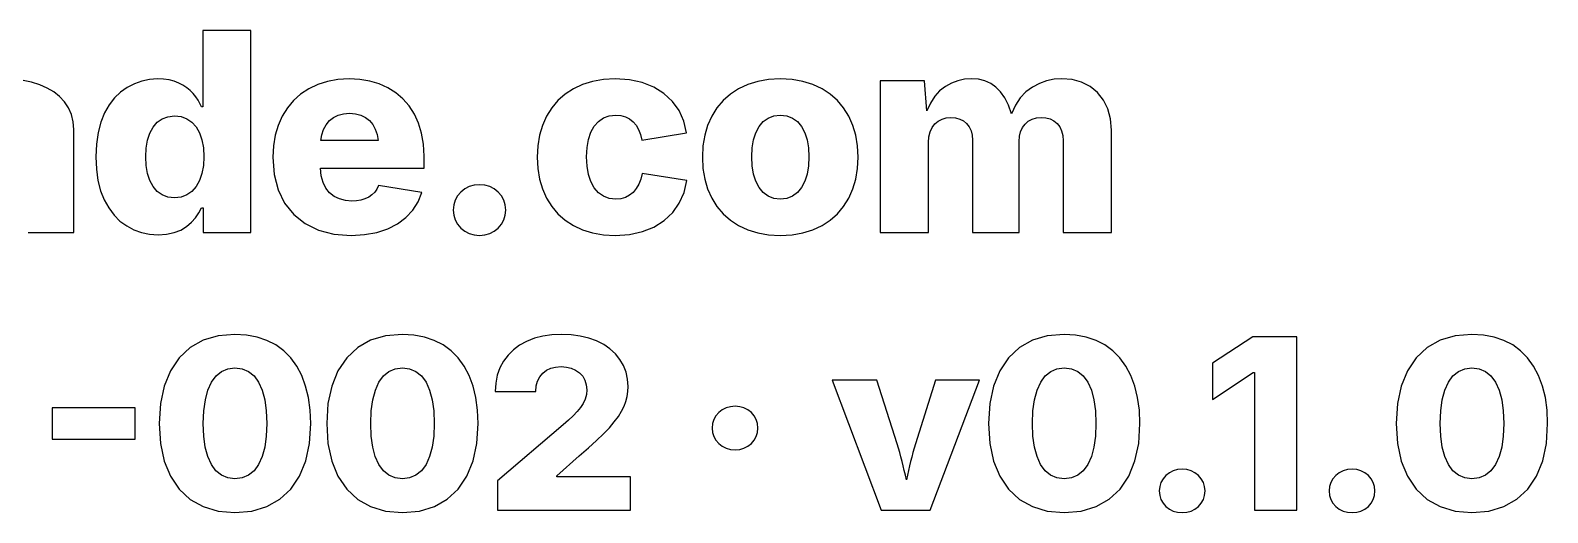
# Model space of a CAD drawing. Header units: metres. Extents: x 0.8 to 64, y 0.8 to 12.
# Drawn here: x 33.34 to 64.02, y 1.8 to 11.54 of the extents above; entities that cross this region are included whole.
import ezdxf

# ---------------------------------------------------------------- set-up
doc = ezdxf.new("R2010")
doc.units = ezdxf.units.M

msp = doc.modelspace()

# ---------------------------------------------------------------- linework, layer by layer
for p, q in [((37.8, 11.5402), (36.8239, 11.5402)), ((36.8239, 11.5402), (36.8239, 9.99503)), ((37.8, 7.45805), (37.8, 11.5402)), ((33.3652, 10.4931), (33.1935, 10.53)), ((33.5276, 10.4416), (33.3652, 10.4931)), ((33.6774, 10.3758), (33.5276, 10.4416)), ((35.4446, 10.4639), (35.2996, 10.3896)), ((35.5951, 10.517), (35.4446, 10.4639)), ((35.751, 10.5488), (35.5951, 10.517)), ((35.9124, 10.5594), (35.751, 10.5488)), ((36.0326, 10.5542), (35.9124, 10.5594)), ((36.1438, 10.5385), (36.0326, 10.5542)), ((36.2458, 10.5124), (36.1438, 10.5385)), ((36.3387, 10.4759), (36.2458, 10.5124)), ((36.4231, 10.4312), (36.3387, 10.4759)), ((36.4996, 10.3807), (36.4231, 10.4312)), ((39.1495, 10.4477), (38.9678, 10.3608)), ((39.3465, 10.5098), (39.1495, 10.4477)), ((39.559, 10.547), (39.3465, 10.5098)), ((39.7868, 10.5594), (39.559, 10.547)), ((40.0008, 10.5482), (39.7868, 10.5594)), ((40.2023, 10.5146), (40.0008, 10.5482)), ((40.3914, 10.4585), (40.2023, 10.5146)), ((40.568, 10.38), (40.3914, 10.4585)), ((44.5053, 10.4477), (44.32, 10.3608)), ((44.7078, 10.5098), (44.5053, 10.4477)), ((44.9274, 10.547), (44.7078, 10.5098)), ((45.1643, 10.5594), (44.9274, 10.547)), ((45.451, 10.5411), (45.1643, 10.5594)), ((45.7108, 10.4861), (45.451, 10.5411)), ((45.9439, 10.3945), (45.7108, 10.4861)), ((47.8442, 10.4477), (47.6589, 10.3608)), ((48.0466, 10.5098), (47.8442, 10.4477)), ((48.2663, 10.547), (48.0466, 10.5098)), ((48.5031, 10.5594), (48.2663, 10.547)), ((48.7399, 10.547), (48.5031, 10.5594)), ((48.9592, 10.5098), (48.7399, 10.547)), ((49.1613, 10.4477), (48.9592, 10.5098)), ((49.3459, 10.3608), (49.1613, 10.4477)), ((51.4208, 10.5211), (50.5205, 10.5211)), ((50.5205, 10.5211), (50.5205, 7.45805)), ((51.4657, 9.91286), (51.4208, 10.5211)), ((51.9652, 10.4767), (51.8401, 10.4101)), ((52.095, 10.5242), (51.9652, 10.4767)), ((52.2296, 10.5527), (52.095, 10.5242)), ((52.3688, 10.5622), (52.2296, 10.5527)), ((52.5113, 10.5517), (52.3688, 10.5622)), ((52.6413, 10.5204), (52.5113, 10.5517)), ((52.7588, 10.4682), (52.6413, 10.5204)), ((52.8639, 10.3951), (52.7588, 10.4682)), ((53.7406, 10.4689), (53.5987, 10.3964)), ((53.8873, 10.5208), (53.7406, 10.4689)), ((54.0386, 10.5518), (53.8873, 10.5208)), ((54.1947, 10.5622), (54.0386, 10.5518)), ((54.405, 10.5449), (54.1947, 10.5622)), ((54.5954, 10.493), (54.405, 10.5449)), ((54.7661, 10.4065), (54.5954, 10.493)), ((33.8109, 10.2961), (33.6774, 10.3758)), ((33.9284, 10.2025), (33.8109, 10.2961)), ((34.0297, 10.095), (33.9284, 10.2025)), ((35.0422, 10.1752), (34.9341, 10.0346)), ((35.164, 10.2935), (35.0422, 10.1752)), ((35.2996, 10.3896), (35.164, 10.2935)), ((36.5683, 10.3243), (36.4996, 10.3807)), ((36.629, 10.2621), (36.5683, 10.3243)), ((36.6824, 10.1967), (36.629, 10.2621)), ((36.7289, 10.1303), (36.6824, 10.1967)), ((36.7686, 10.0631), (36.7289, 10.1303)), ((38.8039, 10.2516), (38.6597, 10.1228)), ((38.9678, 10.3608), (38.8039, 10.2516)), ((40.7292, 10.2796), (40.568, 10.38)), ((40.8723, 10.1581), (40.7292, 10.2796)), ((40.9971, 10.0153), (40.8723, 10.1581)), ((44.1536, 10.2516), (44.0076, 10.1228)), ((44.32, 10.3608), (44.1536, 10.2516)), ((46.1501, 10.2663), (45.9439, 10.3945)), ((46.3234, 10.1067), (46.1501, 10.2663)), ((47.4924, 10.2516), (47.3465, 10.1228)), ((47.6589, 10.3608), (47.4924, 10.2516)), ((49.5118, 10.2516), (49.3459, 10.3608)), ((49.6573, 10.1228), (49.5118, 10.2516)), ((51.6238, 10.2098), (51.5375, 10.0734)), ((51.7247, 10.322), (51.6238, 10.2098)), ((51.8401, 10.4101), (51.7247, 10.322)), ((52.9576, 10.2985), (52.8639, 10.3951)), ((53.0409, 10.1759), (52.9576, 10.2985)), ((53.1139, 10.0272), (53.0409, 10.1759)), ((53.3537, 10.1776), (53.2566, 10.0284)), ((53.4677, 10.3003), (53.3537, 10.1776)), ((53.5987, 10.3964), (53.4677, 10.3003)), ((54.9169, 10.2855), (54.7661, 10.4065)), ((55.0403, 10.1341), (54.9169, 10.2855)), ((55.1284, 9.9567), (55.0403, 10.1341)), ((34.1113, 9.9744), (34.0297, 10.095)), ((34.1696, 9.84126), (34.1113, 9.9744)), ((34.2046, 9.69565), (34.1696, 9.84126)), ((34.8396, 9.87173), (34.7629, 9.68596)), ((34.9341, 10.0346), (34.8396, 9.87173)), ((36.8015, 9.99503), (36.7686, 10.0631)), ((36.8239, 9.99503), (36.8015, 9.99503)), ((38.5353, 9.97423), (38.4307, 9.806)), ((38.6597, 10.1228), (38.5353, 9.97423)), ((39.4689, 9.78229), (39.5642, 9.82895)), ((39.5642, 9.82895), (39.673, 9.85695)), ((39.673, 9.85695), (39.7952, 9.86627)), ((39.7952, 9.86627), (39.916, 9.85712)), ((39.916, 9.85712), (40.0231, 9.82964)), ((40.0231, 9.82964), (40.1166, 9.78383)), ((41.1037, 9.85121), (40.9971, 10.0153)), ((41.1889, 9.66687), (41.1037, 9.85121)), ((43.8822, 9.97423), (43.7773, 9.806)), ((44.0076, 10.1228), (43.8822, 9.97423)), ((45.0431, 9.81398), (45.1755, 9.82794)), ((45.1755, 9.82794), (45.2783, 9.81972)), ((45.2783, 9.81972), (45.3707, 9.79506)), ((46.4576, 9.92107), (46.3234, 10.1067)), ((46.5527, 9.70941), (46.4576, 9.92107)), ((47.2211, 9.97423), (47.1161, 9.806)), ((47.3465, 10.1228), (47.2211, 9.97423)), ((48.3711, 9.81355), (48.5031, 9.82794)), ((48.5031, 9.82794), (48.6351, 9.81355)), ((49.7824, 9.97423), (49.6573, 10.1228)), ((49.8872, 9.806), (49.7824, 9.97423)), ((51.5375, 10.0734), (51.4657, 9.91286)), ((53.1766, 9.85258), (53.1139, 10.0272)), ((53.2566, 10.0284), (53.1766, 9.85258)), ((55.1812, 9.75327), (55.1284, 9.9567)), ((34.2162, 9.53751), (34.2046, 9.69565)), ((34.2162, 7.45805), (34.2162, 9.53751)), ((34.7629, 9.68596), (34.7081, 9.47655)), ((35.7556, 9.46329), (35.8212, 9.58546)), ((35.8212, 9.58546), (35.9046, 9.68436)), ((35.9046, 9.68436), (36.0046, 9.75499)), ((36.0046, 9.75499), (36.1213, 9.79738)), ((36.1213, 9.79738), (36.2546, 9.81149)), ((36.2546, 9.81149), (36.387, 9.79762)), ((36.387, 9.79762), (36.5039, 9.75601)), ((36.5039, 9.75601), (36.6051, 9.68665)), ((36.6051, 9.68665), (36.6907, 9.58955)), ((36.6907, 9.58955), (36.7588, 9.46866)), ((38.3479, 9.62073), (38.2888, 9.42108)), ((38.4307, 9.806), (38.3479, 9.62073)), ((39.2307, 9.43365), (39.2676, 9.54128)), ((39.2676, 9.54128), (39.3198, 9.63571)), ((39.3198, 9.63571), (39.3872, 9.71696)), ((39.3872, 9.71696), (39.4689, 9.78229)), ((40.1166, 9.78383), (40.1963, 9.71971)), ((40.1963, 9.71971), (40.2619, 9.63931)), ((40.2619, 9.63931), (40.3127, 9.54471)), ((40.3127, 9.54471), (40.3489, 9.4359)), ((41.2499, 9.4632), (41.1889, 9.66687)), ((43.6945, 9.62073), (43.6353, 9.42108)), ((43.7773, 9.806), (43.6945, 9.62073)), ((44.6732, 9.4821), (44.7407, 9.60461)), ((44.7407, 9.60461), (44.8257, 9.70232)), ((44.8257, 9.70232), (44.9265, 9.77211)), ((44.9265, 9.77211), (45.0431, 9.81398)), ((45.3707, 9.79506), (45.4529, 9.75395)), ((45.4529, 9.75395), (45.5246, 9.6964)), ((45.5246, 9.6964), (45.5859, 9.62381)), ((45.5859, 9.62381), (45.6365, 9.53751)), ((45.6365, 9.53751), (45.6764, 9.4375)), ((46.6087, 9.47174), (46.5527, 9.70941)), ((47.0333, 9.62073), (46.9742, 9.42108)), ((47.1161, 9.806), (47.0333, 9.62073)), ((48.009, 9.47313), (48.074, 9.59779)), ((48.074, 9.59779), (48.1565, 9.69847)), ((48.1565, 9.69847), (48.2556, 9.7704)), ((48.2556, 9.7704), (48.3711, 9.81355)), ((48.6351, 9.81355), (48.7506, 9.7704)), ((48.7506, 9.7704), (48.8497, 9.69847)), ((48.8497, 9.69847), (48.9322, 9.59779)), ((48.9322, 9.59779), (48.9973, 9.47313)), ((49.9701, 9.62073), (49.8872, 9.806)), ((50.0292, 9.42108), (49.9701, 9.62073)), ((51.5313, 9.49092), (51.5711, 9.57722)), ((51.5711, 9.57722), (51.627, 9.64983)), ((51.627, 9.64983), (51.6952, 9.70737)), ((51.6952, 9.70737), (51.7725, 9.74847)), ((51.7725, 9.74847), (51.8586, 9.77315)), ((51.8586, 9.77315), (51.9537, 9.78136)), ((51.9537, 9.78136), (52.046, 9.77356)), ((52.046, 9.77356), (52.1294, 9.75018)), ((52.1294, 9.75018), (52.2038, 9.71123)), ((52.2038, 9.71123), (52.2693, 9.65669)), ((52.2693, 9.65669), (52.3226, 9.58896)), ((52.3226, 9.58896), (52.3608, 9.51045)), ((53.361, 9.494), (53.3987, 9.57661)), ((53.3987, 9.57661), (53.4514, 9.64845)), ((53.4514, 9.64845), (53.5172, 9.70659)), ((53.5172, 9.70659), (53.5938, 9.74814)), ((53.5938, 9.74814), (53.6813, 9.77306)), ((53.6813, 9.77306), (53.7796, 9.78136)), ((53.7796, 9.78136), (53.8721, 9.77382)), ((53.8721, 9.77382), (53.956, 9.75122)), ((53.956, 9.75122), (54.0312, 9.71355)), ((54.0312, 9.71355), (54.0979, 9.66081)), ((54.0979, 9.66081), (54.1525, 9.59351)), ((54.1525, 9.59351), (54.1916, 9.51218)), ((54.1916, 9.51218), (54.215, 9.41679)), ((55.1988, 9.52382), (55.1812, 9.75327)), ((55.1988, 7.45805), (55.1988, 9.52382)), ((34.6752, 9.24352), (34.6643, 8.98683)), ((34.7081, 9.47655), (34.6752, 9.24352)), ((35.6806, 9.16397), (35.7087, 9.32278)), ((35.7087, 9.32278), (35.7556, 9.46329)), ((36.7588, 9.46866), (36.8074, 9.32791)), ((36.8074, 9.32791), (36.8366, 9.16731)), ((38.2533, 9.20703), (38.2414, 8.97859)), ((38.2888, 9.42108), (38.2533, 9.20703)), ((39.2091, 9.31285), (39.2307, 9.43365)), ((40.3702, 9.31285), (39.2091, 9.31285)), ((40.3489, 9.4359), (40.3702, 9.31285)), ((41.2864, 9.24016), (41.2499, 9.4632)), ((41.2986, 8.99779), (41.2864, 9.24016)), ((43.5998, 9.20703), (43.588, 8.97859)), ((43.6353, 9.42108), (43.5998, 9.20703)), ((44.5961, 9.17183), (44.625, 9.33784)), ((44.625, 9.33784), (44.6732, 9.4821)), ((45.6764, 9.4375), (45.7056, 9.32381)), ((45.7056, 9.32381), (46.6087, 9.47174)), ((46.9387, 9.20703), (46.9268, 8.97859)), ((46.9742, 9.42108), (46.9387, 9.20703)), ((47.9346, 9.16628), (47.9625, 9.32928)), ((47.9625, 9.32928), (48.009, 9.47313)), ((48.9973, 9.47313), (49.0437, 9.32928)), ((49.0437, 9.32928), (49.0716, 9.16628)), ((50.0647, 9.20703), (50.0292, 9.42108)), ((50.0766, 8.97859), (50.0647, 9.20703)), ((51.4994, 9.27722), (51.5073, 9.39093)), ((51.4994, 7.45805), (51.4994, 9.27722)), ((51.5073, 9.39093), (51.5313, 9.49092)), ((52.3608, 9.51045), (52.3837, 9.42114)), ((52.3837, 9.42114), (52.3913, 9.32106)), ((52.3913, 9.32106), (52.3913, 7.45805)), ((53.3308, 9.29642), (53.3384, 9.4006)), ((53.3308, 7.45805), (53.3308, 9.29642)), ((53.3384, 9.4006), (53.361, 9.494)), ((54.215, 9.41679), (54.2227, 9.30736)), ((54.2227, 9.30736), (54.2227, 7.45805)), ((34.6643, 8.98683), (34.6748, 8.73727)), ((35.6712, 8.98683), (35.6806, 9.16397)), ((35.6806, 8.80962), (35.6712, 8.98683)), ((36.8464, 8.98683), (36.8365, 8.8085)), ((36.8366, 9.16731), (36.8464, 8.98683)), ((38.2414, 8.97859), (38.2678, 8.62988)), ((41.2986, 8.75668), (41.2986, 8.99779)), ((43.588, 8.97859), (43.5998, 8.75026)), ((44.5865, 8.98409), (44.5961, 9.17183)), ((44.5961, 8.79718), (44.5865, 8.98409)), ((46.9268, 8.97859), (46.9387, 8.75026)), ((47.9254, 8.98409), (47.9346, 9.16628)), ((47.9346, 8.80165), (47.9254, 8.98409)), ((49.0716, 9.16628), (49.0809, 8.98409)), ((49.0809, 8.98409), (49.0716, 8.80165)), ((50.0647, 8.75026), (50.0766, 8.97859)), ((34.6748, 8.73727), (34.7064, 8.50909)), ((35.7087, 8.65053), (35.6806, 8.80962)), ((35.7556, 8.50961), (35.7087, 8.65053)), ((36.8071, 8.64882), (36.758, 8.5078)), ((36.8365, 8.8085), (36.8071, 8.64882)), ((38.2678, 8.62988), (38.347, 8.32074)), ((39.2204, 8.60129), (39.2035, 8.75668)), ((39.2035, 8.75668), (41.2986, 8.75668)), ((39.2571, 8.46661), (39.2204, 8.60129)), ((43.5998, 8.75026), (43.6353, 8.53648)), ((44.625, 8.631), (44.5961, 8.79718)), ((44.6732, 8.48552), (44.625, 8.631)), ((45.7084, 8.65257), (45.6802, 8.53615)), ((46.6115, 8.51013), (45.7084, 8.65257)), ((46.9387, 8.75026), (46.9742, 8.53648)), ((47.9625, 8.63786), (47.9346, 8.80165)), ((48.009, 8.49274), (47.9625, 8.63786)), ((49.0437, 8.63786), (48.9973, 8.49274)), ((49.0716, 8.80165), (49.0437, 8.63786)), ((50.0292, 8.53648), (50.0647, 8.75026)), ((34.7064, 8.50909), (34.759, 8.30234)), ((34.759, 8.30234), (34.8326, 8.11697)), ((35.8212, 8.38684), (35.7556, 8.50961)), ((35.9046, 8.28734), (35.8212, 8.38684)), ((36.0046, 8.21628), (35.9046, 8.28734)), ((36.6032, 8.28658), (36.5021, 8.21593)), ((36.6893, 8.38545), (36.6032, 8.28658)), ((36.758, 8.5078), (36.6893, 8.38545)), ((38.347, 8.32074), (38.4789, 8.05113)), ((39.3136, 8.35265), (39.2571, 8.46661)), ((39.39, 8.25941), (39.3136, 8.35265)), ((40.3467, 8.33656), (40.3015, 8.27347)), ((40.3814, 8.40874), (40.3467, 8.33656)), ((41.2537, 8.26903), (40.3814, 8.40874)), ((42.1247, 8.34), (42.0438, 8.27586)), ((42.2145, 8.38582), (42.1247, 8.34)), ((42.3133, 8.4133), (42.2145, 8.38582)), ((42.421, 8.42247), (42.3133, 8.4133)), ((42.5287, 8.4133), (42.421, 8.42247)), ((42.6275, 8.38582), (42.5287, 8.4133)), ((42.7173, 8.34), (42.6275, 8.38582)), ((42.7982, 8.27586), (42.7173, 8.34)), ((43.6353, 8.53648), (43.6945, 8.33725)), ((43.6945, 8.33725), (43.7773, 8.15256)), ((44.7407, 8.36078), (44.6732, 8.48552)), ((44.8257, 8.2607), (44.7407, 8.36078)), ((45.5898, 8.34438), (45.5275, 8.26903)), ((45.6407, 8.43341), (45.5898, 8.34438)), ((45.6802, 8.53615), (45.6407, 8.43341)), ((46.5556, 8.2662), (46.6115, 8.51013)), ((46.9742, 8.53648), (47.0333, 8.33725)), ((47.0333, 8.33725), (47.1161, 8.15256)), ((48.074, 8.36627), (48.009, 8.49274)), ((48.1565, 8.26379), (48.074, 8.36627)), ((48.9322, 8.36627), (48.8497, 8.26379)), ((48.9973, 8.49274), (48.9322, 8.36627)), ((49.8872, 8.15256), (49.9701, 8.33725)), ((49.9701, 8.33725), (50.0292, 8.53648)), ((34.8326, 8.11697), (34.9241, 7.95309)), ((36.1213, 8.17365), (36.0046, 8.21628)), ((36.2546, 8.15942), (36.1213, 8.17365)), ((36.3859, 8.17355), (36.2546, 8.15942)), ((36.5021, 8.21593), (36.3859, 8.17355)), ((38.4789, 8.05113), (38.6635, 7.82109)), ((39.4828, 8.1869), (39.39, 8.25941)), ((39.5888, 8.13513), (39.4828, 8.1869)), ((39.7079, 8.10405), (39.5888, 8.13513)), ((39.8401, 8.0937), (39.7079, 8.10405)), ((39.935, 8.09875), (39.8401, 8.0937)), ((40.0231, 8.11389), (39.935, 8.09875)), ((40.1047, 8.13914), (40.0231, 8.11389)), ((40.1795, 8.1745), (40.1047, 8.13914)), ((40.2458, 8.21945), (40.1795, 8.1745)), ((40.3015, 8.27347), (40.2458, 8.21945)), ((41.0725, 7.91217), (41.179, 8.08049)), ((41.179, 8.08049), (41.2537, 8.26903)), ((41.9005, 8.01517), (41.8909, 7.91013)), ((41.9291, 8.11115), (41.9005, 8.01517)), ((41.9769, 8.19804), (41.9291, 8.11115)), ((42.0438, 8.27586), (41.9769, 8.19804)), ((42.8651, 8.19804), (42.7982, 8.27586)), ((42.9129, 8.11115), (42.8651, 8.19804)), ((42.9415, 8.01517), (42.9129, 8.11115)), ((42.9511, 7.91013), (42.9415, 8.01517)), ((43.7773, 8.15256), (43.8822, 7.98492)), ((43.8822, 7.98492), (44.0076, 7.83681)), ((44.9265, 8.18922), (44.8257, 8.2607)), ((45.0431, 8.14633), (44.9265, 8.18922)), ((45.1755, 8.13203), (45.0431, 8.14633)), ((45.2785, 8.14059), (45.1755, 8.13203)), ((45.3714, 8.16629), (45.2785, 8.14059)), ((45.4545, 8.20909), (45.3714, 8.16629)), ((45.5275, 8.26903), (45.4545, 8.20909)), ((46.327, 7.86003), (46.4607, 8.0495)), ((46.4607, 8.0495), (46.5556, 8.2662)), ((47.1161, 8.15256), (47.2211, 7.98492)), ((47.2211, 7.98492), (47.3465, 7.83681)), ((48.2556, 8.1906), (48.1565, 8.26379)), ((48.3711, 8.14668), (48.2556, 8.1906)), ((48.5031, 8.13203), (48.3711, 8.14668)), ((48.6351, 8.14668), (48.5031, 8.13203)), ((48.7506, 8.1906), (48.6351, 8.14668)), ((48.8497, 8.26379), (48.7506, 8.1906)), ((49.6573, 7.83681), (49.7824, 7.98492)), ((49.7824, 7.98492), (49.8872, 8.15256)), ((34.9241, 7.95309), (35.0303, 7.81079)), ((35.0303, 7.81079), (35.1513, 7.69008)), ((35.1513, 7.69008), (35.2869, 7.59093)), ((36.594, 7.66551), (36.6784, 7.75635)), ((36.6784, 7.75635), (36.7476, 7.85251)), ((36.7476, 7.85251), (36.8015, 7.95396)), ((36.8015, 7.95396), (36.8352, 7.95396)), ((36.8352, 7.95396), (36.8352, 7.45805)), ((38.6635, 7.82109), (38.8943, 7.6371)), ((40.7643, 7.63614), (40.9342, 7.76405)), ((40.9342, 7.76405), (41.0725, 7.91217)), ((41.8909, 7.91013), (41.9005, 7.80627)), ((41.9005, 7.80627), (41.9291, 7.71114)), ((41.9291, 7.71114), (41.9769, 7.62476)), ((42.8651, 7.62476), (42.9129, 7.71114)), ((42.9129, 7.71114), (42.9415, 7.80627)), ((42.9415, 7.80627), (42.9511, 7.91013)), ((44.0076, 7.83681), (44.1536, 7.70822)), ((44.1536, 7.70822), (44.32, 7.59914)), ((45.9483, 7.56775), (46.1543, 7.69778)), ((46.1543, 7.69778), (46.327, 7.86003)), ((47.3465, 7.83681), (47.4924, 7.70822)), ((47.4924, 7.70822), (47.6589, 7.59914)), ((49.3459, 7.59914), (49.5118, 7.70822)), ((49.5118, 7.70822), (49.6573, 7.83681)), ((33.2963, 7.45805), (34.2162, 7.45805)), ((35.2869, 7.59093), (35.4338, 7.51363)), ((35.4338, 7.51363), (35.5884, 7.4584)), ((35.5884, 7.4584), (35.7508, 7.42528)), ((35.7508, 7.42528), (35.9208, 7.41423)), ((35.9208, 7.41423), (36.0913, 7.42459)), ((36.0913, 7.42459), (36.2437, 7.45567)), ((36.2437, 7.45567), (36.3781, 7.50746)), ((36.3781, 7.50746), (36.4944, 7.57999)), ((36.4944, 7.57999), (36.594, 7.66551)), ((36.8352, 7.45805), (37.8, 7.45805)), ((38.8943, 7.6371), (39.1646, 7.50568)), ((39.1646, 7.50568), (39.4742, 7.42682)), ((39.4742, 7.42682), (39.8233, 7.40053)), ((39.8233, 7.40053), (40.0956, 7.41527)), ((40.0956, 7.41527), (40.3432, 7.45944)), ((40.3432, 7.45944), (40.5661, 7.53307)), ((40.5661, 7.53307), (40.7643, 7.63614)), ((41.9769, 7.62476), (42.0438, 7.5471)), ((42.0438, 7.5471), (42.1247, 7.48297)), ((42.1247, 7.48297), (42.2145, 7.43718)), ((42.2145, 7.43718), (42.3133, 7.4097)), ((42.3133, 7.4097), (42.421, 7.40053)), ((42.421, 7.40053), (42.5287, 7.4097)), ((42.5287, 7.4097), (42.6275, 7.43718)), ((42.6275, 7.43718), (42.7173, 7.48297)), ((42.7173, 7.48297), (42.7982, 7.5471)), ((42.7982, 7.5471), (42.8651, 7.62476)), ((44.32, 7.59914), (44.5053, 7.51225)), ((44.5053, 7.51225), (44.7078, 7.45018)), ((44.7078, 7.45018), (44.9274, 7.41295)), ((44.9274, 7.41295), (45.1643, 7.40053)), ((45.1643, 7.40053), (45.4533, 7.41911)), ((45.4533, 7.41911), (45.7147, 7.47485)), ((45.7147, 7.47485), (45.9483, 7.56775)), ((47.6589, 7.59914), (47.8442, 7.51225)), ((47.8442, 7.51225), (48.0466, 7.45018)), ((48.0466, 7.45018), (48.2663, 7.41295)), ((48.2663, 7.41295), (48.5031, 7.40053)), ((48.5031, 7.40053), (48.7399, 7.41295)), ((48.7399, 7.41295), (48.9592, 7.45018)), ((48.9592, 7.45018), (49.1613, 7.51225)), ((49.1613, 7.51225), (49.3459, 7.59914)), ((50.5205, 7.45805), (51.4994, 7.45805)), ((52.3913, 7.45805), (53.3308, 7.45805)), ((54.2227, 7.45805), (55.1988, 7.45805)), ((36.834, 5.28171), (36.5721, 5.13326)), ((37.1354, 5.37077), (36.834, 5.28171)), ((37.4764, 5.40045), (37.1354, 5.37077)), ((37.7087, 5.38708), (37.4764, 5.40045)), ((37.9235, 5.34695), (37.7087, 5.38708)), ((38.1209, 5.28009), (37.9235, 5.34695)), ((38.3008, 5.18646), (38.1209, 5.28009)), ((40.2192, 5.28171), (39.9573, 5.13326)), ((40.5206, 5.37077), (40.2192, 5.28171)), ((40.8616, 5.40045), (40.5206, 5.37077)), ((41.0939, 5.38708), (40.8616, 5.40045)), ((41.3087, 5.34695), (41.0939, 5.38708)), ((41.5061, 5.28009), (41.3087, 5.34695)), ((41.6861, 5.18646), (41.5061, 5.28009)), ((43.3735, 5.25934), (43.2314, 5.18146)), ((43.5301, 5.32108), (43.3735, 5.25934)), ((43.6989, 5.36517), (43.5301, 5.32108)), ((43.8799, 5.39163), (43.6989, 5.36517)), ((44.0732, 5.40045), (43.8799, 5.39163)), ((44.272, 5.39215), (44.0732, 5.40045)), ((44.4576, 5.36725), (44.272, 5.39215)), ((44.6298, 5.32573), (44.4576, 5.36725)), ((44.7887, 5.26759), (44.6298, 5.32573)), ((44.9324, 5.19455), (44.7887, 5.26759)), ((53.5999, 5.28171), (53.3381, 5.13326)), ((53.9014, 5.37077), (53.5999, 5.28171)), ((54.2424, 5.40045), (53.9014, 5.37077)), ((54.4747, 5.38708), (54.2424, 5.40045)), ((54.6895, 5.34695), (54.4747, 5.38708)), ((54.8869, 5.28009), (54.6895, 5.34695)), ((55.0668, 5.18646), (54.8869, 5.28009)), ((58.0557, 5.35341), (57.2435, 4.81729)), ((58.9486, 5.35341), (58.0557, 5.35341)), ((58.9486, 1.84982), (58.9486, 5.35341)), ((61.8444, 5.28171), (61.5825, 5.13326)), ((62.1458, 5.37077), (61.8444, 5.28171)), ((62.4868, 5.40045), (62.1458, 5.37077)), ((62.7191, 5.38708), (62.4868, 5.40045)), ((62.9339, 5.34695), (62.7191, 5.38708)), ((63.1313, 5.28009), (62.9339, 5.34695)), ((63.3112, 5.18646), (63.1313, 5.28009)), ((36.3499, 4.92545), (36.1728, 4.66444)), ((36.5721, 5.13326), (36.3499, 4.92545)), ((38.4621, 5.06764), (38.3008, 5.18646)), ((38.6033, 4.92516), (38.4621, 5.06764)), ((38.7244, 4.75902), (38.6033, 4.92516)), ((39.7351, 4.92545), (39.558, 4.66444)), ((39.9573, 5.13326), (39.7351, 4.92545)), ((41.8473, 5.06764), (41.6861, 5.18646)), ((41.9885, 4.92516), (41.8473, 5.06764)), ((42.1097, 4.75902), (41.9885, 4.92516)), ((42.9972, 4.98158), (42.905, 4.8596)), ((43.106, 5.08887), (42.9972, 4.98158)), ((43.2314, 5.18146), (43.106, 5.08887)), ((45.0587, 5.10828), (44.9324, 5.19455)), ((45.1678, 5.00877), (45.0587, 5.10828)), ((45.2596, 4.89604), (45.1678, 5.00877)), ((53.1159, 4.92545), (52.9387, 4.66444)), ((53.3381, 5.13326), (53.1159, 4.92545)), ((55.228, 5.06764), (55.0668, 5.18646)), ((55.3692, 4.92516), (55.228, 5.06764)), ((55.4904, 4.75902), (55.3692, 4.92516)), ((61.3603, 4.92545), (61.1832, 4.66444)), ((61.5825, 5.13326), (61.3603, 4.92545)), ((63.4725, 5.06764), (63.3112, 5.18646)), ((63.6137, 4.92516), (63.4725, 5.06764)), ((63.7348, 4.75902), (63.6137, 4.92516)), ((36.1728, 4.66444), (36.0462, 4.35641)), ((37.0939, 4.56093), (37.2037, 4.6524)), ((37.2037, 4.6524), (37.3312, 4.70729)), ((37.3312, 4.70729), (37.4764, 4.72559)), ((37.4764, 4.72559), (37.6228, 4.70729)), ((37.6228, 4.70729), (37.751, 4.6524)), ((37.751, 4.6524), (37.8613, 4.56093)), ((38.8256, 4.56921), (38.7244, 4.75902)), ((39.558, 4.66444), (39.4315, 4.35641)), ((40.4791, 4.56093), (40.5889, 4.6524)), ((40.5889, 4.6524), (40.7164, 4.70729)), ((40.7164, 4.70729), (40.8616, 4.72559)), ((40.8616, 4.72559), (41.008, 4.70729)), ((41.008, 4.70729), (41.1362, 4.6524)), ((41.1362, 4.6524), (41.2465, 4.56093)), ((42.2108, 4.56921), (42.1097, 4.75902)), ((42.8317, 4.72426), (42.7794, 4.57686)), ((42.905, 4.8596), (42.8317, 4.72426)), ((43.6379, 4.54482), (43.6989, 4.61742)), ((43.6989, 4.61742), (43.7744, 4.67502)), ((43.7744, 4.67502), (43.8616, 4.71617)), ((43.8616, 4.71617), (43.9604, 4.74088)), ((43.9604, 4.74088), (44.0708, 4.7491)), ((44.0708, 4.7491), (44.1784, 4.7413)), ((44.1784, 4.7413), (44.2762, 4.71794)), ((44.2762, 4.71794), (44.3643, 4.679)), ((44.3643, 4.679), (44.4426, 4.62448)), ((44.4426, 4.62448), (44.5068, 4.5563)), ((45.3324, 4.77208), (45.2596, 4.89604)), ((45.3844, 4.63887), (45.3324, 4.77208)), ((45.4156, 4.4964), (45.3844, 4.63887)), ((52.9387, 4.66444), (52.8122, 4.35641)), ((53.8598, 4.56093), (53.9696, 4.6524)), ((53.9696, 4.6524), (54.0972, 4.70729)), ((54.0972, 4.70729), (54.2424, 4.72559)), ((54.2424, 4.72559), (54.3887, 4.70729)), ((54.3887, 4.70729), (54.517, 4.6524)), ((54.517, 4.6524), (54.6272, 4.56093)), ((55.5915, 4.56921), (55.4904, 4.75902)), ((57.2435, 4.81729), (57.2435, 4.08838)), ((57.2435, 4.08838), (58.063, 4.63152)), ((58.063, 4.63152), (58.0874, 4.63152)), ((58.0874, 4.63152), (58.0874, 1.84982)), ((61.1832, 4.66444), (61.0567, 4.35641)), ((62.1043, 4.56093), (62.2141, 4.6524)), ((62.2141, 4.6524), (62.3416, 4.70729)), ((62.3416, 4.70729), (62.4868, 4.72559)), ((62.4868, 4.72559), (62.6332, 4.70729)), ((62.6332, 4.70729), (62.7614, 4.6524)), ((62.7614, 4.6524), (62.8717, 4.56093)), ((63.836, 4.56921), (63.7348, 4.75902)), ((36.0462, 4.35641), (35.9704, 4.00136)), ((36.9291, 4.27097), (37.0018, 4.43285)), ((37.0018, 4.43285), (37.0939, 4.56093)), ((37.8613, 4.56093), (37.9535, 4.43285)), ((37.9535, 4.43285), (38.0262, 4.27097)), ((38.9053, 4.35738), (38.8256, 4.56921)), ((38.9623, 4.12511), (38.9053, 4.35738)), ((39.4315, 4.35641), (39.3556, 4.00136)), ((40.3143, 4.27097), (40.387, 4.43285)), ((40.387, 4.43285), (40.4791, 4.56093)), ((41.2465, 4.56093), (41.3387, 4.43285)), ((41.3387, 4.43285), (41.4115, 4.27097)), ((42.2905, 4.35738), (42.2108, 4.56921)), ((42.3475, 4.12511), (42.2905, 4.35738)), ((42.748, 4.4174), (42.7375, 4.2459)), ((42.7794, 4.57686), (42.748, 4.4174)), ((43.5595, 4.2459), (43.5682, 4.35905)), ((43.5682, 4.35905), (43.5943, 4.45871)), ((43.5943, 4.45871), (43.6379, 4.54482)), ((44.5068, 4.5563), (44.5527, 4.47635)), ((44.5527, 4.47635), (44.5802, 4.38464)), ((44.5802, 4.38464), (44.5894, 4.28119)), ((45.426, 4.34468), (45.4156, 4.4964)), ((45.4209, 4.24503), (45.426, 4.34468)), ((50.4544, 4.47868), (49.5541, 4.47868)), ((49.5541, 4.47868), (50.5449, 1.84982)), ((50.8629, 3.19246), (50.4544, 4.47868)), ((51.6384, 4.47868), (51.2372, 3.19246)), ((51.5332, 1.84982), (52.5288, 4.47868)), ((52.5288, 4.47868), (51.6384, 4.47868)), ((52.8122, 4.35641), (52.7363, 4.00136)), ((53.695, 4.27097), (53.7678, 4.43285)), ((53.7678, 4.43285), (53.8598, 4.56093)), ((54.6272, 4.56093), (54.7194, 4.43285)), ((54.7194, 4.43285), (54.7922, 4.27097)), ((55.6713, 4.35738), (55.5915, 4.56921)), ((55.7283, 4.12511), (55.6713, 4.35738)), ((61.0567, 4.35641), (60.9807, 4.00136)), ((61.9395, 4.27097), (62.0122, 4.43285)), ((62.0122, 4.43285), (62.1043, 4.56093)), ((62.8717, 4.56093), (62.9639, 4.43285)), ((62.9639, 4.43285), (63.0366, 4.27097)), ((63.9157, 4.35738), (63.836, 4.56921)), ((63.9727, 4.12511), (63.9157, 4.35738)), ((35.9704, 4.00136), (35.945, 3.59927)), ((36.8459, 3.85419), (36.8771, 4.07808)), ((36.8771, 4.07808), (36.9291, 4.27097)), ((38.0262, 4.27097), (38.0782, 4.07808)), ((38.0782, 4.07808), (38.1094, 3.85419)), ((38.9965, 3.87241), (38.9623, 4.12511)), ((39.3556, 4.00136), (39.3303, 3.59927)), ((40.2311, 3.85419), (40.2623, 4.07808)), ((40.2623, 4.07808), (40.3143, 4.27097)), ((41.4115, 4.27097), (41.4634, 4.07808)), ((41.4634, 4.07808), (41.4946, 3.85419)), ((42.3817, 3.87241), (42.3475, 4.12511)), ((42.7375, 4.2459), (43.5595, 4.2459)), ((44.5185, 4.00583), (44.4634, 3.92493)), ((44.5579, 4.09218), (44.5185, 4.00583)), ((44.5815, 4.18396), (44.5579, 4.09218)), ((44.5894, 4.28119), (44.5815, 4.18396)), ((45.344, 3.94962), (45.3799, 4.0475)), ((45.3799, 4.0475), (45.4055, 4.14597)), ((45.4055, 4.14597), (45.4209, 4.24503)), ((52.7363, 4.00136), (52.711, 3.59927)), ((53.6119, 3.85419), (53.643, 4.07808)), ((53.643, 4.07808), (53.695, 4.27097)), ((54.7922, 4.27097), (54.8442, 4.07808)), ((54.8442, 4.07808), (54.8754, 3.85419)), ((55.7624, 3.87241), (55.7283, 4.12511)), ((60.9807, 4.00136), (60.9554, 3.59927)), ((61.8563, 3.85419), (61.8875, 4.07808)), ((61.8875, 4.07808), (61.9395, 4.27097)), ((63.0366, 4.27097), (63.0886, 4.07808)), ((63.0886, 4.07808), (63.1198, 3.85419)), ((64.0069, 3.87241), (63.9727, 4.12511)), ((35.4597, 3.9167), (33.7791, 3.9167)), ((33.7791, 3.9167), (33.7791, 3.28418)), ((35.4597, 3.28418), (35.4597, 3.9167)), ((36.8355, 3.59927), (36.8459, 3.85419)), ((38.1094, 3.85419), (38.1198, 3.59927)), ((39.0079, 3.59927), (38.9965, 3.87241)), ((40.2207, 3.59927), (40.2311, 3.85419)), ((41.4946, 3.85419), (41.505, 3.59927)), ((42.3931, 3.59927), (42.3817, 3.87241)), ((44.3126, 3.75829), (44.2187, 3.66725)), ((44.3942, 3.84418), (44.3126, 3.75829)), ((44.4634, 3.92493), (44.3942, 3.84418)), ((45.1461, 3.63242), (45.2288, 3.74359)), ((45.2288, 3.74359), (45.2947, 3.84932)), ((45.2947, 3.84932), (45.344, 3.94962)), ((47.2009, 3.75467), (47.1593, 3.6801)), ((47.2593, 3.82146), (47.2009, 3.75467)), ((47.3298, 3.87651), (47.2593, 3.82146)), ((47.4082, 3.91583), (47.3298, 3.87651)), ((47.4943, 3.93942), (47.4082, 3.91583)), ((47.5883, 3.94728), (47.4943, 3.93942)), ((47.6823, 3.93942), (47.5883, 3.94728)), ((47.7684, 3.91583), (47.6823, 3.93942)), ((47.8468, 3.87651), (47.7684, 3.91583)), ((47.9173, 3.82146), (47.8468, 3.87651)), ((47.9756, 3.75467), (47.9173, 3.82146)), ((48.0173, 3.6801), (47.9756, 3.75467)), ((53.6015, 3.59927), (53.6119, 3.85419)), ((54.8754, 3.85419), (54.8858, 3.59927)), ((55.7738, 3.59927), (55.7624, 3.87241)), ((61.8459, 3.59927), (61.8563, 3.85419)), ((63.1198, 3.85419), (63.1302, 3.59927)), ((64.0182, 3.59927), (64.0069, 3.87241)), ((35.945, 3.59927), (35.9704, 3.19734)), ((36.8458, 3.34563), (36.8355, 3.59927)), ((38.1198, 3.59927), (38.1094, 3.34563)), ((38.9827, 3.19829), (39.0079, 3.59927)), ((39.3303, 3.59927), (39.3556, 3.19734)), ((40.231, 3.34563), (40.2207, 3.59927)), ((41.505, 3.59927), (41.4946, 3.34563)), ((42.3679, 3.19829), (42.3931, 3.59927)), ((44.1123, 3.57106), (42.7864, 2.44475)), ((44.2187, 3.66725), (44.1123, 3.57106)), ((44.7869, 3.2545), (44.928, 3.39081)), ((44.928, 3.39081), (45.0468, 3.51579)), ((45.0468, 3.51579), (45.1461, 3.63242)), ((47.1343, 3.59773), (47.1259, 3.50757)), ((47.1259, 3.50757), (47.1343, 3.41843)), ((47.1593, 3.6801), (47.1343, 3.59773)), ((47.1343, 3.41843), (47.1593, 3.33679)), ((48.0423, 3.59773), (48.0173, 3.6801)), ((48.0173, 3.33679), (48.0423, 3.41843)), ((48.0506, 3.50757), (48.0423, 3.59773)), ((48.0423, 3.41843), (48.0506, 3.50757)), ((52.711, 3.59927), (52.7363, 3.19734)), ((53.6118, 3.34563), (53.6015, 3.59927)), ((54.8858, 3.59927), (54.8754, 3.34563)), ((55.7487, 3.19829), (55.7738, 3.59927)), ((60.9554, 3.59927), (60.9807, 3.19734)), ((61.8562, 3.34563), (61.8459, 3.59927)), ((63.1302, 3.59927), (63.1198, 3.34563)), ((63.9931, 3.19829), (64.0182, 3.59927)), ((33.7791, 3.28418), (35.4597, 3.28418)), ((35.9704, 3.19734), (36.0462, 2.84271)), ((36.8768, 3.12312), (36.8458, 3.34563)), ((36.9284, 2.93176), (36.8768, 3.12312)), ((38.0782, 3.12312), (38.0262, 2.93176)), ((38.1094, 3.34563), (38.0782, 3.12312)), ((38.9072, 2.84418), (38.9827, 3.19829)), ((39.3556, 3.19734), (39.4315, 2.84271)), ((40.262, 3.12312), (40.231, 3.34563)), ((40.3136, 2.93176), (40.262, 3.12312)), ((41.4634, 3.12312), (41.4115, 2.93176)), ((41.4946, 3.34563), (41.4634, 3.12312)), ((42.2925, 2.84418), (42.3679, 3.19829)), ((44.4377, 2.94792), (44.6235, 3.10687)), ((44.6235, 3.10687), (44.7869, 3.2545)), ((47.1593, 3.33679), (47.2009, 3.26265)), ((47.2009, 3.26265), (47.2593, 3.196)), ((47.2593, 3.196), (47.3298, 3.14098)), ((47.3298, 3.14098), (47.4082, 3.10165)), ((47.4082, 3.10165), (47.4943, 3.07806)), ((47.4943, 3.07806), (47.5883, 3.07021)), ((47.5883, 3.07021), (47.6823, 3.07806)), ((47.6823, 3.07806), (47.7684, 3.10165)), ((47.7684, 3.10165), (47.8468, 3.14098)), ((47.8468, 3.14098), (47.9173, 3.196)), ((47.9173, 3.196), (47.9756, 3.26265)), ((47.9756, 3.26265), (48.0173, 3.33679)), ((50.8904, 3.104), (50.8629, 3.19246)), ((50.9164, 3.01494), (50.8904, 3.104)), ((51.2098, 3.10304), (51.184, 3.01346)), ((51.2372, 3.19246), (51.2098, 3.10304)), ((52.7363, 3.19734), (52.8122, 2.84271)), ((53.6427, 3.12312), (53.6118, 3.34563)), ((53.6944, 2.93176), (53.6427, 3.12312)), ((54.8442, 3.12312), (54.7922, 2.93176)), ((54.8754, 3.34563), (54.8442, 3.12312)), ((55.6732, 2.84418), (55.7487, 3.19829)), ((60.9807, 3.19734), (61.0567, 2.84271)), ((61.8872, 3.12312), (61.8562, 3.34563)), ((61.9388, 2.93176), (61.8872, 3.12312)), ((63.0886, 3.12312), (63.0366, 2.93176)), ((63.1198, 3.34563), (63.0886, 3.12312)), ((63.9176, 2.84418), (63.9931, 3.19829)), ((36.0462, 2.84271), (36.1728, 2.53542)), ((37.0006, 2.77158), (36.9284, 2.93176)), ((37.0923, 2.64505), (37.0006, 2.77158)), ((37.9535, 2.77158), (37.8613, 2.64505)), ((38.0262, 2.93176), (37.9535, 2.77158)), ((38.7815, 2.53696), (38.9072, 2.84418)), ((39.4315, 2.84271), (39.558, 2.53542)), ((40.3858, 2.77158), (40.3136, 2.93176)), ((40.4775, 2.64505), (40.3858, 2.77158)), ((41.3387, 2.77158), (41.2465, 2.64505)), ((41.4115, 2.93176), (41.3387, 2.77158)), ((42.1667, 2.53696), (42.2925, 2.84418)), ((43.9851, 2.5435), (44.4377, 2.94792)), ((50.9411, 2.92529), (50.9164, 3.01494)), ((50.9644, 2.83505), (50.9411, 2.92529)), ((50.987, 2.74394), (50.9644, 2.83505)), ((51.1369, 2.83388), (51.1152, 2.74327)), ((51.1597, 2.92375), (51.1369, 2.83388)), ((51.184, 3.01346), (51.1597, 2.92375)), ((52.8122, 2.84271), (52.9387, 2.53542)), ((53.7666, 2.77158), (53.6944, 2.93176)), ((53.8583, 2.64505), (53.7666, 2.77158)), ((54.7194, 2.77158), (54.6272, 2.64505)), ((54.7922, 2.93176), (54.7194, 2.77158)), ((55.5475, 2.53696), (55.6732, 2.84418)), ((61.0567, 2.84271), (61.1832, 2.53542)), ((62.011, 2.77158), (61.9388, 2.93176)), ((62.1027, 2.64505), (62.011, 2.77158)), ((62.9639, 2.77158), (62.8717, 2.64505)), ((63.0366, 2.93176), (62.9639, 2.77158)), ((63.7919, 2.53696), (63.9176, 2.84418)), ((36.1728, 2.53542), (36.3499, 2.27544)), ((37.2021, 2.55467), (37.0923, 2.64505)), ((37.3302, 2.50044), (37.2021, 2.55467)), ((37.4764, 2.48238), (37.3302, 2.50044)), ((37.6228, 2.50044), (37.4764, 2.48238)), ((37.751, 2.55467), (37.6228, 2.50044)), ((37.8613, 2.64505), (37.751, 2.55467)), ((38.6054, 2.27663), (38.7815, 2.53696)), ((39.558, 2.53542), (39.7351, 2.27544)), ((40.5874, 2.55467), (40.4775, 2.64505)), ((40.7154, 2.50044), (40.5874, 2.55467)), ((40.8616, 2.48238), (40.7154, 2.50044)), ((41.008, 2.50044), (40.8616, 2.48238)), ((41.1362, 2.55467), (41.008, 2.50044)), ((41.2465, 2.64505), (41.1362, 2.55467)), ((41.9906, 2.27663), (42.1667, 2.53696)), ((43.9851, 2.51999), (43.9851, 2.5435)), ((45.4725, 2.51999), (43.9851, 2.51999)), ((45.4725, 1.84982), (45.4725, 2.51999)), ((51.0094, 2.65164), (50.987, 2.74394)), ((51.0316, 2.55818), (51.0094, 2.65164)), ((51.0537, 2.46355), (51.0316, 2.55818)), ((51.0736, 2.55811), (51.0537, 2.46355)), ((51.0941, 2.65135), (51.0736, 2.55811)), ((51.1152, 2.74327), (51.0941, 2.65135)), ((52.9387, 2.53542), (53.1159, 2.27544)), ((53.9681, 2.55467), (53.8583, 2.64505)), ((54.0962, 2.50044), (53.9681, 2.55467)), ((54.2424, 2.48238), (54.0962, 2.50044)), ((54.3887, 2.50044), (54.2424, 2.48238)), ((54.517, 2.55467), (54.3887, 2.50044)), ((54.6272, 2.64505), (54.517, 2.55467)), ((55.3714, 2.27663), (55.5475, 2.53696)), ((56.2409, 2.48492), (56.1992, 2.41034)), ((56.2992, 2.55171), (56.2409, 2.48492)), ((56.3698, 2.60677), (56.2992, 2.55171)), ((56.4482, 2.64609), (56.3698, 2.60677)), ((56.5343, 2.66968), (56.4482, 2.64609)), ((56.6283, 2.67754), (56.5343, 2.66968)), ((56.7222, 2.66968), (56.6283, 2.67754)), ((56.8084, 2.64609), (56.7222, 2.66968)), ((56.8867, 2.60677), (56.8084, 2.64609)), ((56.9573, 2.55171), (56.8867, 2.60677)), ((57.0156, 2.48492), (56.9573, 2.55171)), ((57.0573, 2.41034), (57.0156, 2.48492)), ((59.6763, 2.48492), (59.6346, 2.41034)), ((59.7346, 2.55171), (59.6763, 2.48492)), ((59.8051, 2.60677), (59.7346, 2.55171)), ((59.8835, 2.64609), (59.8051, 2.60677)), ((59.9697, 2.66968), (59.8835, 2.64609)), ((60.0636, 2.67754), (59.9697, 2.66968)), ((60.1576, 2.66968), (60.0636, 2.67754)), ((60.2437, 2.64609), (60.1576, 2.66968)), ((60.3221, 2.60677), (60.2437, 2.64609)), ((60.3926, 2.55171), (60.3221, 2.60677)), ((60.451, 2.48492), (60.3926, 2.55171)), ((60.4926, 2.41034), (60.451, 2.48492)), ((61.1832, 2.53542), (61.3603, 2.27544)), ((62.2126, 2.55467), (62.1027, 2.64505)), ((62.3406, 2.50044), (62.2126, 2.55467)), ((62.4868, 2.48238), (62.3406, 2.50044)), ((62.6332, 2.50044), (62.4868, 2.48238)), ((62.7614, 2.55467), (62.6332, 2.50044)), ((62.8717, 2.64505), (62.7614, 2.55467)), ((63.6158, 2.27663), (63.7919, 2.53696)), ((36.3499, 2.27544), (36.5721, 2.06866)), ((38.384, 2.06932), (38.6054, 2.27663)), ((39.7351, 2.27544), (39.9573, 2.06866)), ((41.7692, 2.06932), (41.9906, 2.27663)), ((42.7864, 2.44475), (42.7864, 1.84982)), ((53.1159, 2.27544), (53.3381, 2.06866)), ((55.1499, 2.06932), (55.3714, 2.27663)), ((56.1743, 2.32797), (56.1659, 2.23782)), ((56.1659, 2.23782), (56.1743, 2.14868)), ((56.1992, 2.41034), (56.1743, 2.32797)), ((56.1743, 2.14868), (56.1992, 2.06703)), ((57.0823, 2.32797), (57.0573, 2.41034)), ((57.0573, 2.06703), (57.0823, 2.14868)), ((57.0906, 2.23782), (57.0823, 2.32797)), ((57.0823, 2.14868), (57.0906, 2.23782)), ((59.6096, 2.32797), (59.6013, 2.23782)), ((59.6013, 2.23782), (59.6096, 2.14868)), ((59.6346, 2.41034), (59.6096, 2.32797)), ((59.6096, 2.14868), (59.6346, 2.06703)), ((60.5176, 2.32797), (60.4926, 2.41034)), ((60.4926, 2.06703), (60.5176, 2.14868)), ((60.526, 2.23782), (60.5176, 2.32797)), ((60.5176, 2.14868), (60.526, 2.23782)), ((61.3603, 2.27544), (61.5825, 2.06866)), ((63.3944, 2.06932), (63.6158, 2.27663)), ((36.5721, 2.06866), (36.834, 1.92097)), ((36.834, 1.92097), (37.1354, 1.83235)), ((37.8195, 1.83243), (38.122, 1.92126)), ((38.122, 1.92126), (38.384, 2.06932)), ((39.9573, 2.06866), (40.2192, 1.92097)), ((40.2192, 1.92097), (40.5206, 1.83235)), ((41.2047, 1.83243), (41.5072, 1.92126)), ((41.5072, 1.92126), (41.7692, 2.06932)), ((42.7864, 1.84982), (45.4725, 1.84982)), ((50.5449, 1.84982), (51.5332, 1.84982)), ((53.3381, 2.06866), (53.5999, 1.92097)), ((53.5999, 1.92097), (53.9014, 1.83235)), ((54.5854, 1.83243), (54.8879, 1.92126)), ((54.8879, 1.92126), (55.1499, 2.06932)), ((56.1992, 2.06703), (56.2409, 1.99289)), ((56.2409, 1.99289), (56.2992, 1.92625)), ((56.2992, 1.92625), (56.3698, 1.87122)), ((56.3698, 1.87122), (56.4482, 1.83191)), ((56.8084, 1.83191), (56.8867, 1.87122)), ((56.8867, 1.87122), (56.9573, 1.92625)), ((56.9573, 1.92625), (57.0156, 1.99289)), ((57.0156, 1.99289), (57.0573, 2.06703)), ((58.0874, 1.84982), (58.9486, 1.84982)), ((59.6346, 2.06703), (59.6763, 1.99289)), ((59.6763, 1.99289), (59.7346, 1.92625)), ((59.7346, 1.92625), (59.8051, 1.87122)), ((59.8051, 1.87122), (59.8835, 1.83191)), ((60.2437, 1.83191), (60.3221, 1.87122)), ((60.3221, 1.87122), (60.3926, 1.92625)), ((60.3926, 1.92625), (60.451, 1.99289)), ((60.451, 1.99289), (60.4926, 2.06703)), ((61.5825, 2.06866), (61.8444, 1.92097)), ((61.8444, 1.92097), (62.1458, 1.83235)), ((62.8299, 1.83243), (63.1324, 1.92126)), ((63.1324, 1.92126), (63.3944, 2.06932)), ((37.1354, 1.83235), (37.4764, 1.80281)), ((37.4764, 1.80281), (37.8195, 1.83243)), ((40.5206, 1.83235), (40.8616, 1.80281)), ((40.8616, 1.80281), (41.2047, 1.83243)), ((53.9014, 1.83235), (54.2424, 1.80281)), ((54.2424, 1.80281), (54.5854, 1.83243)), ((56.4482, 1.83191), (56.5343, 1.80832)), ((56.5343, 1.80832), (56.6283, 1.80046)), ((56.6283, 1.80046), (56.7222, 1.80832)), ((56.7222, 1.80832), (56.8084, 1.83191)), ((59.8835, 1.83191), (59.9697, 1.80832)), ((59.9697, 1.80832), (60.0636, 1.80046)), ((60.0636, 1.80046), (60.1576, 1.80832)), ((60.1576, 1.80832), (60.2437, 1.83191)), ((62.1458, 1.83235), (62.4868, 1.80281)), ((62.4868, 1.80281), (62.8299, 1.83243))]:
    msp.add_line(p, q)

doc.saveas('drawing.dxf')
